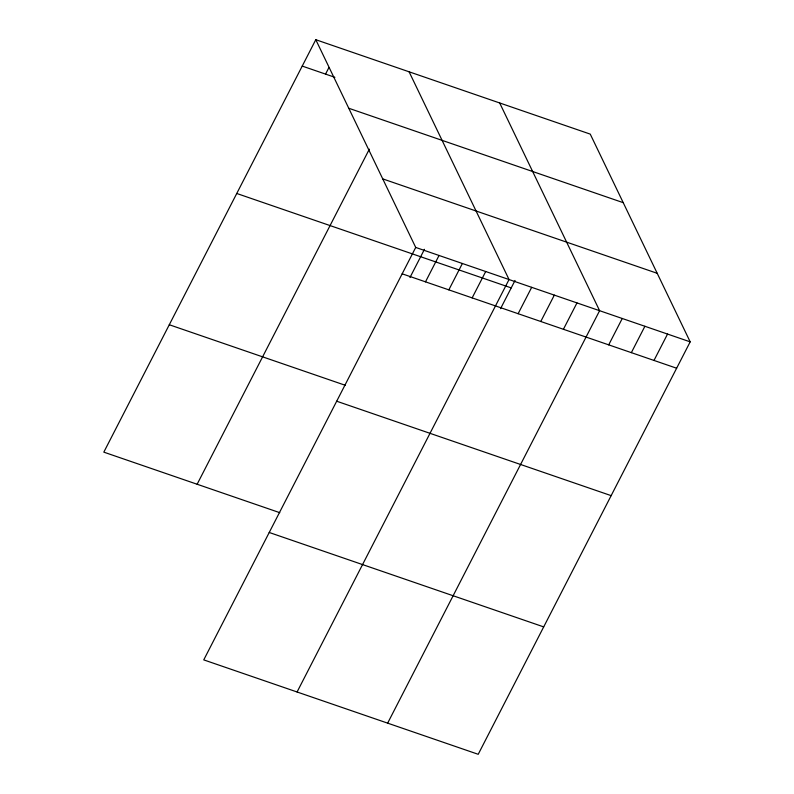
<?xml version="1.0" encoding="UTF-8"?>
<svg xmlns="http://www.w3.org/2000/svg" width="794" height="794" viewBox="0 0 794 794"><rect width="100%" height="100%" fill="white"/><g stroke="black" fill="none" stroke-linecap="round" stroke-linejoin="round"><path stroke-width="1.19" d="M315.784 39.7L415.719 247.44L203.75 659.883L478.216 754.3L690.184 341.857L590.25 134.117L315.784 39.7L103.816 452.143L279.776 512.676M325.55 74.1L328.944 67.51M197.13 484.251L369.349 149.143M409.962 277.523L424.462 249.306M425.495 281.84L439.052 255.46M448.828 289.86L462.376 263.489M472.152 297.889L485.71 271.518M297.075 691.981L509.043 279.538L409.099 71.797M500.538 308.677L515.038 280.461M518.125 313.709L531.682 287.329M540.774 321.491L554.331 295.12M563.412 329.282L576.97 302.911M387.651 723.145L599.609 310.692L499.674 102.962M608.7 344.864L622.258 318.483M631.349 352.655L644.897 326.274M653.988 360.446L667.546 334.066M302.226 66.081L334.889 77.316M348.764 108.252L623.23 202.668M382.738 178.888L657.204 273.305M415.719 247.44L690.184 341.857M236.751 193.478L511.217 287.894M402.161 273.811L676.637 368.227M169.291 324.746L345.251 385.279M336.686 401.218L611.152 495.635M269.226 532.476L543.692 626.893"/></g></svg>
